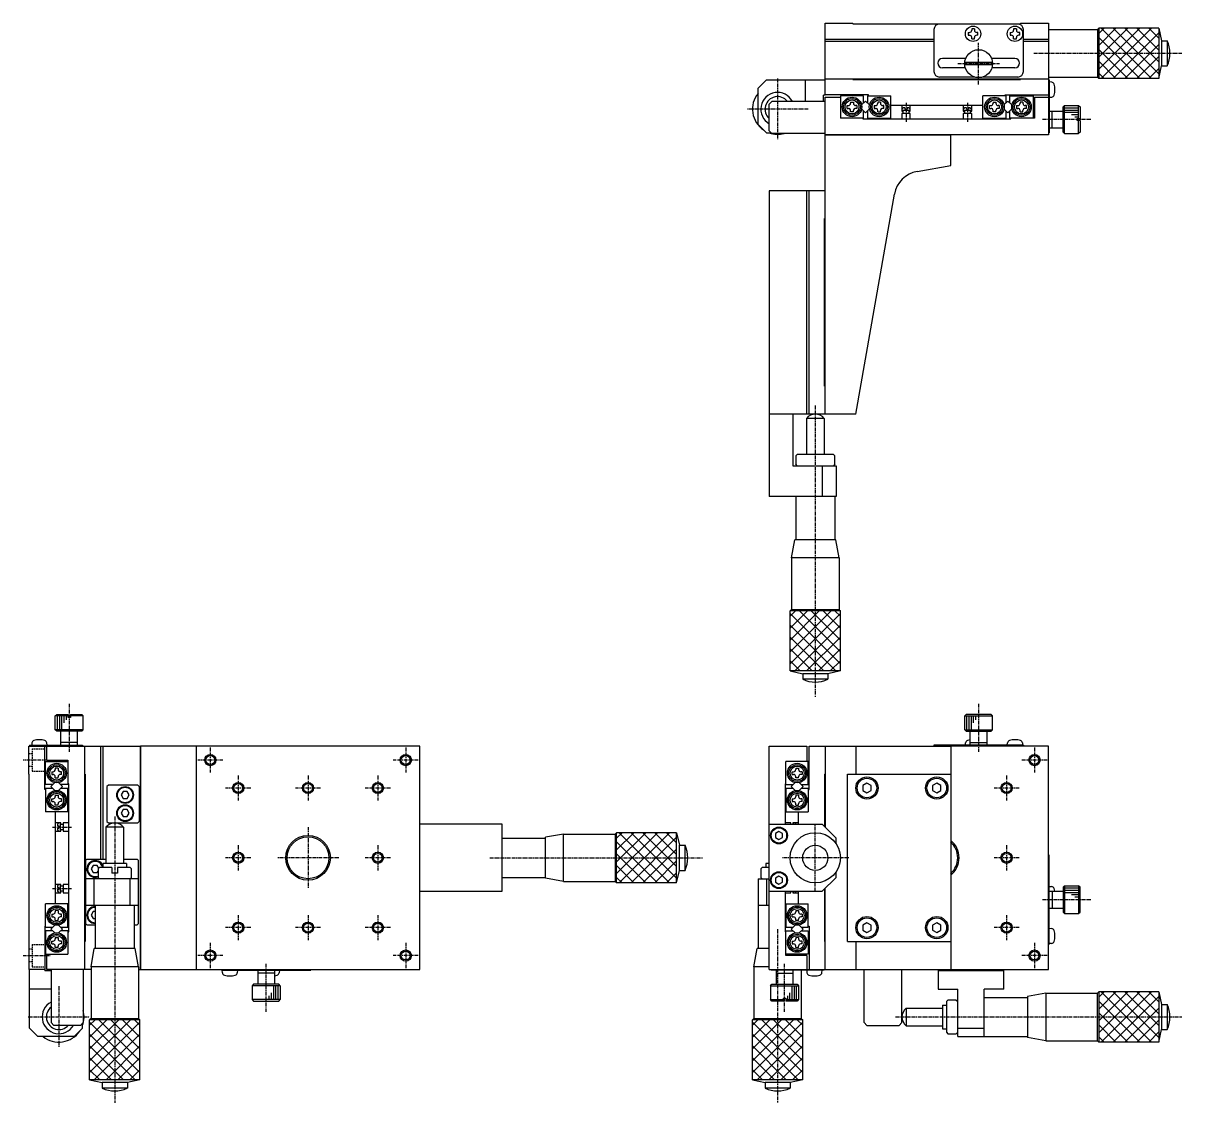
# Model space of a CAD drawing. Extents: x 12 to 693, y 7 to 641.
# Drawn here: x 12.3 to 427.2, y 254.5 to 641.2 of the extents above; entities that cross this region are included whole.
import ezdxf

# ---------------------------------------------------------------- set-up
doc = ezdxf.new("R2010")
doc.units = 0
doc.linetypes.add('CENTER', pattern=[2, 1.25, -0.25, 0.25, -0.25])
doc.linetypes.add('DASHED', pattern=[0.75, 0.5, -0.25])
doc.layers.get('0').update_dxf_attribs({"linetype": 'CONTINUOUS'})
doc.layers.add('CENTER', color=1, linetype='CENTER')

msp = doc.modelspace()

# ---------------------------------------------------------------- linework, layer by layer
at = {"color": 7, "linetype": 'CONTINUOUS'}
for p, q in [((299.43, 615.36), (299.43, 641.16)), ((299.43, 641.16), (309.43, 641.16)), ((309.43, 640.96), (309.43, 641.16)), ((309.43, 640.96), (369.43, 640.96)), ((368.43, 640.86), (340.43, 640.86)), ((352.93, 639.11), (351.93, 639.11)), ((351.93, 639.11), (351.93, 638.66)), ((352.93, 639.11), (352.93, 638.66)), ((367.93, 639.11), (366.93, 639.11)), ((366.93, 639.11), (366.93, 638.66)), ((367.93, 639.11), (367.93, 638.66)), ((369.43, 641.16), (379.43, 641.16)), ((369.43, 641.16), (369.43, 640.96)), ((379.43, 641.16), (379.43, 601.16)), ((396.93, 638.86), (397.43, 639.36)), ((397.43, 639.36), (397.43, 621.36)), ((418.93, 639.36), (397.43, 639.36)), ((418.93, 639.36), (418.93, 621.36)), ((418.93, 639.36), (419.93, 634.86)), ((299.43, 635.46), (338.43, 635.46)), ((338.43, 638.86), (338.43, 623.86)), ((350.68, 637.86), (350.68, 636.86)), ((350.68, 637.86), (351.13, 637.86)), ((350.68, 636.86), (351.13, 636.86)), ((351.93, 635.61), (351.93, 636.06)), ((351.93, 635.61), (352.93, 635.61)), ((352.93, 635.61), (352.93, 636.06)), ((354.18, 637.86), (353.73, 637.86)), ((354.18, 636.86), (353.73, 636.86)), ((354.18, 636.86), (354.18, 637.86)), ((365.68, 637.86), (365.68, 636.86)), ((365.68, 637.86), (366.13, 637.86)), ((365.68, 636.86), (366.13, 636.86)), ((366.93, 635.61), (366.93, 636.06)), ((366.93, 635.61), (367.93, 635.61)), ((367.93, 635.61), (367.93, 636.06)), ((369.18, 637.86), (368.73, 637.86)), ((369.18, 636.86), (368.73, 636.86)), ((369.18, 636.86), (369.18, 637.86)), ((370.43, 623.86), (370.43, 638.86)), ((370.43, 635.46), (379.43, 635.46)), ((379.43, 638.86), (396.93, 638.86)), ((396.93, 638.86), (396.93, 621.86)), ((419.93, 634.86), (419.93, 625.86)), ((419.93, 634.86), (421.93, 634.86)), ((421.93, 634.86), (421.93, 625.86)), ((299.43, 634.66), (338.43, 634.66)), ((370.43, 634.66), (379.43, 634.66)), ((349.78, 628.51), (341.43, 628.51)), ((359.41, 627.06), (349.44, 627.06)), ((367.43, 628.51), (359.07, 628.51)), ((349.64, 625.21), (341.43, 625.21)), ((359.41, 626.26), (349.44, 626.26)), ((367.43, 625.21), (359.21, 625.21)), ((418.93, 621.36), (419.93, 625.86)), ((419.93, 625.86), (421.93, 625.86)), ((275.43, 617.86), (278.43, 620.86)), ((278.43, 620.86), (299.43, 620.86)), ((292.43, 613.16), (292.43, 620.86)), ((379.43, 621.16), (299.43, 621.16)), ((309.43, 620.96), (309.43, 621.16)), ((309.43, 620.96), (369.43, 620.96)), ((353.03, 621.86), (340.43, 621.86)), ((368.43, 621.86), (355.83, 621.86)), ((369.43, 620.96), (369.43, 621.16)), ((379.43, 621.86), (396.93, 621.86)), ((379.73, 620.86), (379.43, 620.86)), ((379.73, 620.86), (379.73, 601.86)), ((380.57, 620.04), (379.73, 620.11)), ((396.93, 621.86), (397.43, 621.36)), ((418.93, 621.36), (397.43, 621.36)), ((275.43, 604.86), (275.43, 617.86)), ((298.93, 613.16), (298.93, 615.36)), ((299.43, 615.36), (298.93, 615.36)), ((314.93, 615.46), (299.43, 615.46)), ((299.43, 614.66), (304.93, 614.66)), ((299.43, 601.16), (299.43, 614.66)), ((313.23, 615.16), (304.93, 615.16)), ((304.93, 615.16), (304.93, 607.16)), ((313.23, 612.58), (313.23, 615.16)), ((314.63, 615.16), (314.63, 612.58)), ((314.63, 615.16), (322.93, 615.16)), ((314.93, 615.16), (314.93, 615.46)), ((322.93, 607.16), (322.93, 615.16)), ((364.23, 615.16), (355.93, 615.16)), ((355.93, 607.16), (355.93, 615.16)), ((363.93, 615.46), (379.43, 615.46)), ((363.93, 615.16), (363.93, 615.46)), ((364.23, 612.58), (364.23, 615.16)), ((365.63, 612.58), (365.63, 615.16)), ((365.63, 615.16), (373.93, 615.16)), ((373.93, 615.16), (373.93, 607.16)), ((374.43, 614.66), (374.43, 607.16)), ((374.43, 614.66), (379.43, 614.66)), ((379.73, 614.61), (380.57, 614.69)), ((279.43, 612.16), (280.43, 613.16)), ((279.43, 602.66), (279.43, 612.16)), ((299.43, 613.16), (280.43, 613.16)), ((307.33, 610.66), (307.33, 611.66)), ((307.33, 611.66), (307.78, 611.66)), ((307.33, 610.66), (307.78, 610.66)), ((308.58, 612.91), (309.58, 612.91)), ((308.58, 612.91), (308.58, 612.46)), ((309.58, 612.91), (309.58, 612.46)), ((310.83, 611.66), (310.38, 611.66)), ((310.83, 610.66), (310.38, 610.66)), ((310.83, 611.66), (310.83, 610.66)), ((313.93, 613.28), (312.5, 611.86)), ((312.5, 610.46), (313.93, 609.04)), ((315.35, 611.86), (313.93, 613.28)), ((313.93, 609.04), (315.35, 610.46)), ((317.03, 611.66), (317.03, 610.66)), ((317.03, 611.66), (317.48, 611.66)), ((317.03, 610.66), (317.48, 610.66)), ((319.28, 612.91), (318.28, 612.91)), ((318.28, 612.91), (318.28, 612.46)), ((319.28, 612.91), (319.28, 612.46)), ((320.53, 611.66), (320.08, 611.66)), ((320.53, 610.66), (320.08, 610.66)), ((320.53, 610.66), (320.53, 611.66)), ((355.93, 611.66), (322.93, 611.66)), ((326.93, 611.66), (326.93, 609.66)), ((327.43, 610.86), (326.93, 610.36)), ((328.03, 610.86), (327.43, 610.86)), ((328.03, 610.86), (328.03, 610.36)), ((328.83, 610.36), (328.03, 610.36)), ((329.43, 610.86), (328.83, 610.86)), ((328.83, 610.86), (328.83, 610.36)), ((329.43, 610.86), (329.93, 610.36)), ((329.93, 609.66), (329.93, 611.66)), ((348.93, 611.66), (348.93, 609.66)), ((349.43, 610.86), (348.93, 610.36)), ((350.03, 610.86), (349.43, 610.86)), ((350.03, 610.86), (350.03, 610.36)), ((350.83, 610.36), (350.03, 610.36)), ((351.43, 610.86), (350.83, 610.86)), ((350.83, 610.86), (350.83, 610.36)), ((351.43, 610.86), (351.93, 610.36)), ((351.93, 609.66), (351.93, 611.66)), ((358.33, 610.66), (358.33, 611.66)), ((358.33, 611.66), (358.78, 611.66)), ((358.33, 610.66), (358.78, 610.66)), ((359.58, 612.91), (360.58, 612.91)), ((359.58, 612.91), (359.58, 612.46)), ((360.58, 612.91), (360.58, 612.46)), ((361.83, 611.66), (361.38, 611.66)), ((361.83, 610.66), (361.38, 610.66)), ((361.83, 611.66), (361.83, 610.66)), ((363.5, 611.86), (364.93, 613.28)), ((364.93, 609.04), (363.5, 610.46)), ((364.93, 613.28), (366.35, 611.86)), ((366.35, 610.46), (364.93, 609.04)), ((368.03, 611.66), (368.03, 610.66)), ((368.03, 611.66), (368.48, 611.66)), ((368.03, 610.66), (368.48, 610.66)), ((370.28, 612.91), (369.28, 612.91)), ((369.28, 612.91), (369.28, 612.46)), ((370.28, 612.91), (370.28, 612.46)), ((371.53, 611.66), (371.08, 611.66)), ((371.53, 610.66), (371.08, 610.66)), ((371.53, 610.66), (371.53, 611.66)), ((384.73, 611.16), (385.23, 611.66)), ((384.73, 602.16), (384.73, 611.16)), ((385.23, 601.66), (385.23, 611.66)), ((385.23, 611.66), (390.23, 611.66)), ((390.23, 607.06), (390.23, 611.66)), ((390.23, 611.66), (390.73, 611.16)), ((390.73, 611.16), (390.73, 607.06)), ((313.23, 607.16), (304.93, 607.16)), ((308.58, 609.41), (308.58, 609.86)), ((309.58, 609.41), (308.58, 609.41)), ((309.58, 609.41), (309.58, 609.86)), ((312.93, 607.16), (312.93, 606.86)), ((312.93, 606.86), (365.93, 606.86)), ((313.23, 607.16), (313.23, 609.74)), ((314.63, 609.74), (314.63, 607.16)), ((314.63, 607.16), (322.93, 607.16)), ((318.28, 609.41), (318.28, 609.86)), ((318.28, 609.41), (319.28, 609.41)), ((319.28, 609.41), (319.28, 609.86)), ((329.93, 609.86), (326.93, 609.86)), ((326.93, 609.66), (327.43, 609.66)), ((326.93, 608.86), (326.93, 606.86)), ((329.93, 608.86), (326.93, 608.86)), ((327.43, 608.86), (327.43, 609.86)), ((329.43, 609.86), (329.43, 608.86)), ((329.43, 609.66), (329.93, 609.66)), ((329.93, 606.86), (329.93, 608.86)), ((351.93, 609.86), (348.93, 609.86)), ((348.93, 609.66), (349.43, 609.66)), ((348.93, 608.86), (348.93, 606.86)), ((351.93, 608.86), (348.93, 608.86)), ((349.43, 608.86), (349.43, 609.86)), ((351.43, 609.86), (351.43, 608.86)), ((351.43, 609.66), (351.93, 609.66)), ((351.93, 606.86), (351.93, 608.86)), ((355.93, 607.16), (364.23, 607.16)), ((359.58, 609.41), (359.58, 609.86)), ((360.58, 609.41), (359.58, 609.41)), ((360.58, 609.41), (360.58, 609.86)), ((364.23, 607.16), (364.23, 609.74)), ((365.63, 607.16), (365.63, 609.74)), ((374.43, 607.16), (365.63, 607.16)), ((365.93, 606.86), (365.93, 607.16)), ((369.28, 609.41), (369.28, 609.86)), ((369.28, 609.41), (370.28, 609.41)), ((370.28, 609.41), (370.28, 609.86)), ((379.73, 609.66), (384.73, 609.66)), ((380.73, 603.66), (380.73, 609.66)), ((389.73, 607.06), (390.73, 607.06)), ((389.73, 606.26), (389.73, 607.06)), ((390.73, 606.26), (389.73, 606.26)), ((390.23, 601.66), (390.23, 606.26)), ((390.73, 606.26), (390.73, 602.16)), ((278.43, 601.86), (275.43, 604.86)), ((278.43, 601.86), (280.23, 601.86)), ((280.43, 601.66), (279.43, 602.66)), ((299.43, 601.66), (280.43, 601.66)), ((379.73, 601.86), (379.43, 601.86)), ((379.73, 603.66), (384.73, 603.66)), ((385.23, 601.66), (384.73, 602.16)), ((385.23, 601.66), (390.23, 601.66)), ((390.73, 602.16), (390.23, 601.66)), ((299.43, 501.16), (299.43, 601.16)), ((299.43, 601.16), (344.43, 601.16)), ((379.43, 601.16), (299.43, 601.16)), ((344.43, 590.16), (344.43, 601.16)), ((332.43, 588.05), (344.43, 590.16)), ((279.43, 581.16), (279.43, 471.66)), ((299.43, 581.16), (279.43, 581.16)), ((292.93, 501.16), (292.93, 581.16)), ((293.73, 501.16), (293.73, 581.16)), ((310.43, 501.16), (324.31, 579.94)), ((299.43, 571.16), (299.23, 571.16)), ((299.23, 511.16), (299.23, 571.16)), ((299.23, 511.16), (299.43, 511.16)), ((310.43, 501.16), (279.43, 501.16)), ((287.93, 501.16), (287.93, 482.66)), ((299.1, 499.6), (292.75, 499.6)), ((292.75, 499.6), (292.75, 486.66)), ((299.1, 499.6), (299.1, 486.66)), ((289.43, 486.66), (288.93, 486.16)), ((288.93, 486.16), (288.93, 483.16)), ((302.43, 486.66), (289.43, 486.66)), ((302.93, 486.16), (302.43, 486.66)), ((302.93, 483.16), (302.93, 486.16)), ((287.93, 482.66), (303.43, 482.66)), ((289.43, 482.66), (288.93, 483.16)), ((298.43, 482.66), (298.43, 471.66)), ((302.93, 483.16), (302.43, 482.66)), ((303.43, 482.66), (303.43, 471.66)), ((303.43, 471.66), (279.43, 471.66)), ((288.93, 471.66), (288.93, 456.16)), ((302.93, 471.66), (302.93, 456.16)), ((287.43, 449.66), (288.57, 456.16)), ((303.28, 456.16), (288.57, 456.16)), ((304.43, 449.66), (303.28, 456.16)), ((287.43, 449.66), (287.43, 431.16)), ((304.43, 449.66), (287.43, 449.66)), ((304.43, 449.66), (304.43, 431.16)), ((287.42, 431.16), (286.92, 430.66)), ((304.92, 430.66), (286.92, 430.66)), ((286.92, 409.16), (286.92, 430.66)), ((287.43, 431.16), (304.43, 431.16)), ((304.42, 431.16), (304.92, 430.66)), ((304.92, 409.16), (304.92, 430.66)), ((304.92, 409.16), (286.92, 409.16)), ((286.92, 409.16), (291.42, 408.16)), ((300.42, 408.16), (291.42, 408.16)), ((291.42, 408.16), (291.42, 406.16)), ((304.92, 409.16), (300.42, 408.16)), ((300.42, 408.16), (300.42, 406.16)), ((300.42, 406.16), (291.42, 406.16)), ((23.79, 393.03), (24.29, 393.53)), ((28.39, 393.03), (23.79, 393.03)), ((23.79, 388.03), (23.79, 393.03)), ((24.29, 393.53), (28.39, 393.53)), ((28.39, 392.53), (28.39, 393.53)), ((29.19, 392.53), (28.39, 392.53)), ((29.19, 393.53), (29.19, 392.53)), ((29.19, 393.53), (33.29, 393.53)), ((33.79, 393.03), (29.19, 393.03)), ((33.29, 393.53), (33.79, 393.03)), ((33.79, 388.03), (33.79, 393.03)), ((349.93, 393.53), (349.43, 393.03)), ((349.43, 393.03), (359.43, 393.03)), ((349.43, 388.03), (349.43, 393.03)), ((358.93, 393.53), (349.93, 393.53)), ((359.43, 393.03), (358.93, 393.53)), ((359.43, 388.03), (359.43, 393.03)), ((33.79, 388.03), (23.79, 388.03)), ((24.29, 387.53), (23.79, 388.03)), ((33.29, 387.53), (24.29, 387.53)), ((25.79, 382.53), (25.79, 387.53)), ((31.79, 382.53), (31.79, 387.53)), ((33.79, 388.03), (33.29, 387.53)), ((349.43, 388.03), (359.43, 388.03)), ((349.43, 388.03), (349.93, 387.53)), ((349.93, 387.53), (358.93, 387.53)), ((351.43, 382.53), (351.43, 387.53)), ((357.43, 382.53), (357.43, 387.53)), ((358.93, 387.53), (359.43, 388.03)), ((14.29, 382.23), (54.29, 382.23)), ((14.29, 372.23), (14.29, 382.23)), ((14.59, 382.53), (14.59, 382.23)), ((14.59, 382.53), (33.59, 382.53)), ((15.42, 383.38), (15.34, 382.53)), ((19.99, 366.73), (19.99, 382.23)), ((20.84, 382.53), (20.77, 383.38)), ((20.79, 377.23), (20.79, 382.23)), ((31.79, 383.53), (25.79, 383.53)), ((33.59, 382.53), (33.59, 382.23)), ((34.29, 382.23), (34.29, 302.23)), ((39.99, 382.23), (39.99, 341.73)), ((40.79, 382.23), (40.79, 341.73)), ((154.29, 382.23), (54.29, 382.23)), ((54.29, 382.23), (54.29, 302.23)), ((54.29, 302.23), (54.29, 382.23)), ((74.29, 382.23), (74.29, 302.23)), ((154.29, 302.23), (154.29, 382.23)), ((279.43, 302.23), (279.43, 382.23)), ((279.43, 382.23), (292.93, 382.23)), ((292.93, 382.23), (292.93, 376.73)), ((293.73, 382.23), (344.43, 382.23)), ((293.73, 366.73), (293.73, 382.23)), ((299.43, 382.23), (299.43, 353.23)), ((310.43, 382.23), (310.43, 372.23)), ((370.43, 382.53), (338.43, 382.53)), ((338.43, 382.53), (338.43, 382.23)), ((344.43, 382.23), (344.43, 302.23)), ((379.43, 382.23), (344.43, 382.23)), ((349.68, 382.53), (349.75, 383.38)), ((351.43, 383.53), (357.43, 383.53)), ((364.68, 382.53), (364.75, 383.38)), ((370.1, 383.38), (370.18, 382.53)), ((370.43, 382.53), (370.43, 382.23)), ((379.43, 302.23), (379.43, 382.23)), ((20.29, 368.43), (20.29, 376.73)), ((20.29, 376.73), (28.29, 376.73)), ((20.79, 377.23), (28.29, 377.23)), ((24.79, 374.33), (23.79, 374.33)), ((23.79, 374.33), (23.79, 373.88)), ((24.79, 374.33), (24.79, 373.88)), ((28.29, 377.23), (28.29, 368.43)), ((293.43, 376.73), (285.43, 376.73)), ((285.43, 368.43), (285.43, 376.73)), ((288.93, 374.33), (289.93, 374.33)), ((288.93, 374.33), (288.93, 373.88)), ((289.93, 374.33), (289.93, 373.88)), ((293.43, 368.43), (293.43, 376.73)), ((14.49, 372.23), (14.29, 372.23)), ((14.49, 312.23), (14.49, 372.23)), ((22.54, 373.08), (22.54, 372.08)), ((22.54, 373.08), (22.99, 373.08)), ((22.54, 372.08), (22.99, 372.08)), ((23.79, 370.83), (23.79, 371.28)), ((23.79, 370.83), (24.79, 370.83)), ((24.79, 370.83), (24.79, 371.28)), ((26.04, 373.08), (25.59, 373.08)), ((26.04, 372.08), (25.59, 372.08)), ((26.04, 372.08), (26.04, 373.08)), ((34.49, 372.23), (34.29, 372.23)), ((34.49, 372.23), (34.49, 312.23)), ((287.68, 372.08), (287.68, 373.08)), ((287.68, 373.08), (288.13, 373.08)), ((287.68, 372.08), (288.13, 372.08)), ((288.93, 370.83), (288.93, 371.28)), ((289.93, 370.83), (288.93, 370.83)), ((289.93, 370.83), (289.93, 371.28)), ((291.18, 373.08), (290.73, 373.08)), ((291.18, 372.08), (290.73, 372.08)), ((291.18, 373.08), (291.18, 372.08)), ((299.23, 372.23), (299.23, 353.43)), ((299.23, 372.23), (299.43, 372.23)), ((307.43, 312.23), (307.43, 372.23)), ((307.43, 372.23), (344.43, 372.23)), ((20.29, 366.73), (19.99, 366.73)), ((22.87, 368.43), (20.29, 368.43)), ((22.87, 367.03), (20.29, 367.03)), ((20.29, 367.03), (20.29, 358.73)), ((22.17, 367.73), (23.59, 369.15)), ((23.59, 366.31), (22.17, 367.73)), ((24.99, 369.15), (26.41, 367.73)), ((26.41, 367.73), (24.99, 366.31)), ((28.29, 368.43), (25.71, 368.43)), ((28.29, 367.03), (25.71, 367.03)), ((28.59, 368.73), (28.29, 368.73)), ((28.29, 358.73), (28.29, 367.03)), ((28.59, 315.73), (28.59, 368.73)), ((42.79, 368.23), (42.29, 367.73)), ((42.29, 367.73), (42.29, 355.23)), ((53.29, 368.23), (42.79, 368.23)), ((48.07, 365.98), (47.35, 364.73)), ((49.51, 365.98), (48.07, 365.98)), ((50.24, 364.73), (49.51, 365.98)), ((53.79, 367.73), (53.29, 368.23)), ((53.79, 367.73), (53.79, 355.23)), ((285.13, 368.73), (285.13, 354.23)), ((285.43, 368.73), (285.13, 368.73)), ((285.43, 368.43), (288, 368.43)), ((288, 367.03), (285.43, 367.03)), ((285.43, 367.03), (285.43, 358.73)), ((288.72, 369.15), (287.3, 367.73)), ((287.3, 367.73), (288.72, 366.31)), ((291.55, 367.73), (290.13, 369.15)), ((290.13, 366.31), (291.55, 367.73)), ((290.85, 368.43), (293.43, 368.43)), ((293.43, 367.03), (290.85, 367.03)), ((293.43, 367.03), (293.43, 358.73)), ((293.43, 366.73), (293.73, 366.73)), ((314.43, 368.96), (312.93, 368.1)), ((312.93, 368.1), (312.93, 366.37)), ((312.93, 366.37), (314.43, 365.5)), ((315.93, 368.1), (314.43, 368.96)), ((314.43, 365.5), (315.93, 366.37)), ((315.93, 366.37), (315.93, 368.1)), ((339.43, 368.96), (337.93, 368.1)), ((337.93, 368.1), (337.93, 366.37)), ((337.93, 366.37), (339.43, 365.5)), ((340.93, 368.1), (339.43, 368.96)), ((339.43, 365.5), (340.93, 366.37)), ((340.93, 366.37), (340.93, 368.1)), ((22.54, 362.38), (22.54, 363.38)), ((22.54, 363.38), (22.99, 363.38)), ((22.54, 362.38), (22.99, 362.38)), ((23.79, 364.63), (24.79, 364.63)), ((23.79, 364.63), (23.79, 364.18)), ((23.79, 361.13), (23.79, 361.58)), ((24.79, 361.13), (23.79, 361.13)), ((24.79, 364.63), (24.79, 364.18)), ((24.79, 361.13), (24.79, 361.58)), ((26.04, 363.38), (25.59, 363.38)), ((26.04, 362.38), (25.59, 362.38)), ((26.04, 363.38), (26.04, 362.38)), ((47.35, 364.73), (48.07, 363.48)), ((48.07, 363.48), (49.51, 363.48)), ((49.51, 363.48), (50.24, 364.73)), ((287.68, 363.38), (287.68, 362.38)), ((287.68, 363.38), (288.13, 363.38)), ((287.68, 362.38), (288.13, 362.38)), ((289.93, 364.63), (288.93, 364.63)), ((288.93, 364.63), (288.93, 364.18)), ((288.93, 361.13), (288.93, 361.58)), ((288.93, 361.13), (289.93, 361.13)), ((289.93, 364.63), (289.93, 364.18)), ((289.93, 361.13), (289.93, 361.58)), ((291.18, 363.38), (290.73, 363.38)), ((291.18, 362.38), (290.73, 362.38)), ((291.18, 362.38), (291.18, 363.38)), ((28.29, 358.73), (20.29, 358.73)), ((23.79, 358.73), (23.79, 325.73)), ((48.07, 359.48), (47.35, 358.23)), ((47.35, 358.23), (48.07, 356.98)), ((49.51, 359.48), (48.07, 359.48)), ((48.07, 356.98), (49.51, 356.98)), ((50.24, 358.23), (49.51, 359.48)), ((49.51, 356.98), (50.24, 358.23)), ((285.43, 358.73), (293.43, 358.73)), ((289.93, 354.23), (289.93, 358.73)), ((25.79, 354.73), (23.79, 354.73)), ((24.59, 354.23), (25.09, 354.73)), ((24.59, 354.23), (24.59, 353.63)), ((24.59, 353.63), (25.09, 353.63)), ((24.59, 352.83), (24.59, 352.23)), ((24.59, 352.83), (25.09, 352.83)), ((25.09, 353.63), (25.09, 352.83)), ((25.59, 354.73), (25.59, 351.73)), ((25.59, 354.23), (26.59, 354.23)), ((25.79, 354.23), (25.79, 354.73)), ((28.59, 354.73), (26.59, 354.73)), ((26.59, 354.73), (26.59, 351.73)), ((48.27, 353.16), (41.92, 353.16)), ((41.92, 353.16), (41.92, 340.23)), ((42.29, 355.23), (42.79, 354.73)), ((42.79, 354.73), (53.29, 354.73)), ((48.27, 353.16), (48.27, 340.23)), ((53.29, 354.73), (53.79, 355.23)), ((183.79, 354.23), (154.29, 354.23)), ((183.79, 330.23), (183.79, 354.23)), ((279.43, 353.16), (279.25, 353.16)), ((279.25, 353.16), (279.25, 340.23)), ((279.43, 354.23), (298.43, 354.23)), ((287.13, 354.73), (285.13, 354.73)), ((287.13, 354.23), (287.13, 354.73)), ((287.93, 354.73), (287.93, 354.23)), ((289.93, 354.73), (287.93, 354.73)), ((288.13, 354.23), (288.13, 354.73)), ((289.13, 354.23), (288.63, 354.73)), ((303.43, 349.23), (298.43, 354.23)), ((23.79, 351.73), (25.79, 351.73)), ((24.59, 352.23), (25.09, 351.73)), ((26.59, 352.23), (25.59, 352.23)), ((25.79, 351.73), (25.79, 352.23)), ((26.59, 351.73), (28.59, 351.73)), ((183.79, 349.23), (199.29, 349.23)), ((205.79, 350.73), (199.29, 349.59)), ((199.29, 334.88), (199.29, 349.59)), ((205.79, 350.73), (224.29, 350.73)), ((205.79, 333.73), (205.79, 350.73)), ((224.29, 350.73), (224.79, 351.23)), ((224.29, 350.73), (224.29, 333.73)), ((224.79, 333.23), (224.79, 351.23)), ((246.29, 351.23), (224.79, 351.23)), ((246.29, 333.23), (246.29, 351.23)), ((246.29, 351.23), (247.29, 346.73)), ((282.93, 351.68), (281.68, 350.95)), ((281.68, 350.95), (281.68, 349.51)), ((281.68, 349.51), (282.93, 348.79)), ((284.18, 350.95), (282.93, 351.68)), ((282.93, 348.79), (284.18, 349.51)), ((284.18, 349.51), (284.18, 350.95)), ((303.43, 347.21), (303.43, 349.23)), ((247.29, 337.73), (247.29, 346.73)), ((247.29, 346.73), (249.29, 346.73)), ((249.29, 337.73), (249.29, 346.73)), ((35.09, 341.73), (34.59, 341.23)), ((34.59, 341.23), (34.59, 318.73)), ((35.09, 341.73), (41.92, 341.73)), ((40.84, 340.23), (40.84, 338.73)), ((49.34, 340.23), (40.84, 340.23)), ((48.27, 341.73), (53.09, 341.73)), ((49.34, 340.23), (49.34, 338.73)), ((53.59, 341.23), (53.09, 341.73)), ((53.59, 318.73), (53.59, 341.23)), ((279.43, 340.23), (278.18, 340.23)), ((278.18, 340.23), (278.18, 338.73)), ((379.73, 343.23), (379.43, 343.23)), ((379.73, 311.23), (379.73, 343.23)), ((37.37, 339.48), (36.65, 338.23)), ((36.65, 338.23), (37.37, 336.98)), ((38.81, 339.48), (37.37, 339.48)), ((37.37, 336.98), (38.81, 336.98)), ((39.37, 338.51), (38.81, 339.48)), ((38.81, 336.98), (39.09, 337.46)), ((39.59, 338.73), (39.09, 338.23)), ((39.09, 338.23), (39.09, 335.23)), ((44.09, 338.73), (39.59, 338.73)), ((44.09, 338.73), (44.09, 336.73)), ((46.09, 336.73), (44.09, 336.73)), ((46.09, 338.73), (46.09, 336.73)), ((50.59, 338.73), (46.09, 338.73)), ((50.59, 338.73), (51.09, 338.23)), ((51.09, 335.23), (51.09, 338.23)), ((246.29, 333.23), (247.29, 337.73)), ((247.29, 337.73), (249.29, 337.73)), ((276.93, 338.73), (276.43, 338.23)), ((276.43, 338.23), (276.43, 335.23)), ((279.43, 338.73), (276.93, 338.73)), ((303.43, 335.23), (303.43, 337.26)), ((25.79, 332.73), (23.79, 332.73)), ((24.59, 332.23), (25.09, 332.73)), ((24.59, 332.23), (24.59, 331.63)), ((25.59, 332.73), (25.59, 329.73)), ((25.59, 332.23), (26.59, 332.23)), ((25.79, 332.23), (25.79, 332.73)), ((28.59, 332.73), (26.59, 332.73)), ((26.59, 332.73), (26.59, 329.73)), ((53.59, 334.73), (34.59, 334.73)), ((37.59, 334.73), (37.59, 325.23)), ((39.59, 334.73), (39.09, 335.23)), ((51.09, 335.23), (50.59, 334.73)), ((50.59, 325.23), (50.59, 334.73)), ((183.79, 335.23), (199.29, 335.23)), ((205.79, 333.73), (199.29, 334.88)), ((205.79, 333.73), (224.29, 333.73)), ((224.29, 333.73), (224.79, 333.23)), ((246.29, 333.23), (224.79, 333.23)), ((275.43, 334.73), (279.43, 334.73)), ((275.43, 334.73), (275.43, 325.23)), ((276.93, 334.73), (276.43, 335.23)), ((278.43, 334.73), (278.43, 325.23)), ((282.93, 335.68), (281.68, 334.95)), ((281.68, 334.95), (281.68, 333.51)), ((281.68, 333.51), (282.93, 332.79)), ((284.18, 334.95), (282.93, 335.68)), ((282.93, 332.79), (284.18, 333.51)), ((284.18, 333.51), (284.18, 334.95)), ((298.43, 330.23), (303.43, 335.23)), ((379.73, 331.98), (380.57, 331.91)), ((385.23, 332.23), (384.73, 331.73)), ((385.23, 332.23), (385.23, 322.23)), ((385.23, 332.23), (390.23, 332.23)), ((390.23, 332.23), (390.23, 322.23)), ((390.73, 331.73), (390.23, 332.23)), ((23.79, 329.73), (25.79, 329.73)), ((24.59, 331.63), (25.09, 331.63)), ((24.59, 330.83), (24.59, 330.23)), ((24.59, 330.83), (25.09, 330.83)), ((24.59, 330.23), (25.09, 329.73)), ((25.09, 331.63), (25.09, 330.83)), ((26.59, 330.23), (25.59, 330.23)), ((25.79, 329.73), (25.79, 330.23)), ((26.59, 329.73), (28.59, 329.73)), ((154.29, 330.23), (183.79, 330.23)), ((279.43, 330.23), (298.43, 330.23)), ((285.13, 330.23), (285.13, 315.73)), ((285.13, 329.73), (287.13, 329.73)), ((287.13, 329.73), (287.13, 330.23)), ((287.93, 330.23), (287.93, 329.73)), ((287.93, 329.73), (289.93, 329.73)), ((288.13, 329.73), (288.13, 330.23)), ((289.13, 330.23), (288.63, 329.73)), ((289.93, 325.73), (289.93, 330.23)), ((299.23, 331.03), (299.23, 312.23)), ((299.43, 302.23), (299.43, 331.23)), ((379.73, 330.23), (384.73, 330.23)), ((380.73, 330.23), (380.73, 324.23)), ((384.73, 331.73), (384.73, 322.73)), ((390.73, 322.73), (390.73, 331.73)), ((20.29, 317.43), (20.29, 325.73)), ((28.29, 325.73), (20.29, 325.73)), ((28.29, 317.43), (28.29, 325.73)), ((34.59, 325.23), (53.59, 325.23)), ((38.09, 325.23), (38.09, 309.73)), ((52.09, 325.23), (52.09, 309.73)), ((275.43, 325.23), (279.43, 325.23)), ((275.43, 325.23), (275.43, 309.73)), ((285.43, 325.73), (285.43, 317.43)), ((285.43, 325.73), (293.43, 325.73)), ((293.43, 317.43), (293.43, 325.73)), ((379.73, 324.23), (384.73, 324.23)), ((22.54, 322.08), (22.54, 321.08)), ((22.54, 322.08), (22.99, 322.08)), ((22.54, 321.08), (22.99, 321.08)), ((24.79, 323.33), (23.79, 323.33)), ((23.79, 323.33), (23.79, 322.88)), ((23.79, 319.83), (23.79, 320.28)), ((23.79, 319.83), (24.79, 319.83)), ((24.79, 323.33), (24.79, 322.88)), ((24.79, 319.83), (24.79, 320.28)), ((26.04, 322.08), (25.59, 322.08)), ((26.04, 321.08), (25.59, 321.08)), ((26.04, 321.08), (26.04, 322.08)), ((37.37, 322.98), (36.65, 321.73)), ((36.65, 321.73), (37.37, 320.48)), ((38.09, 322.98), (37.37, 322.98)), ((37.37, 320.48), (38.09, 320.48)), ((287.68, 321.08), (287.68, 322.08)), ((287.68, 322.08), (288.13, 322.08)), ((287.68, 321.08), (288.13, 321.08)), ((288.93, 323.33), (289.93, 323.33)), ((288.93, 323.33), (288.93, 322.88)), ((288.93, 319.83), (288.93, 320.28)), ((289.93, 319.83), (288.93, 319.83)), ((289.93, 323.33), (289.93, 322.88)), ((289.93, 319.83), (289.93, 320.28)), ((291.18, 322.08), (290.73, 322.08)), ((291.18, 321.08), (290.73, 321.08)), ((291.18, 322.08), (291.18, 321.08)), ((384.73, 322.73), (385.23, 322.23)), ((385.23, 322.23), (390.23, 322.23)), ((390.23, 322.23), (390.73, 322.73)), ((20.29, 317.73), (19.99, 317.73)), ((19.99, 317.73), (19.99, 302.23)), ((20.29, 317.43), (22.87, 317.43)), ((22.87, 316.03), (20.29, 316.03)), ((20.29, 316.03), (20.29, 307.73)), ((23.59, 318.15), (22.17, 316.73)), ((22.17, 316.73), (23.59, 315.31)), ((26.41, 316.73), (24.99, 318.15)), ((24.99, 315.31), (26.41, 316.73)), ((25.71, 317.43), (28.29, 317.43)), ((28.29, 316.03), (25.71, 316.03)), ((28.29, 316.03), (28.29, 307.73)), ((28.29, 315.73), (28.59, 315.73)), ((34.59, 318.73), (35.09, 318.23)), ((35.09, 318.23), (38.09, 318.23)), ((52.09, 318.23), (53.09, 318.23)), ((53.09, 318.23), (53.59, 318.73)), ((285.43, 315.73), (285.13, 315.73)), ((285.43, 317.43), (288, 317.43)), ((285.43, 316.03), (288, 316.03)), ((285.43, 307.23), (285.43, 316.03)), ((287.3, 316.73), (288.72, 318.15)), ((288.72, 315.31), (287.3, 316.73)), ((290.13, 318.15), (291.55, 316.73)), ((291.55, 316.73), (290.13, 315.31)), ((290.85, 317.43), (293.43, 317.43)), ((290.85, 316.03), (293.43, 316.03)), ((293.43, 317.73), (293.73, 317.73)), ((293.43, 316.03), (293.43, 307.73)), ((293.73, 317.73), (293.73, 302.23)), ((314.43, 318.96), (312.93, 318.1)), ((312.93, 318.1), (312.93, 316.37)), ((312.93, 316.37), (314.43, 315.5)), ((315.93, 318.1), (314.43, 318.96)), ((314.43, 315.5), (315.93, 316.37)), ((315.93, 316.37), (315.93, 318.1)), ((339.43, 318.96), (337.93, 318.1)), ((337.93, 318.1), (337.93, 316.37)), ((337.93, 316.37), (339.43, 315.5)), ((340.93, 318.1), (339.43, 318.96)), ((339.43, 315.5), (340.93, 316.37)), ((340.93, 316.37), (340.93, 318.1)), ((379.73, 316.98), (380.57, 316.91)), ((14.29, 312.23), (14.29, 302.23)), ((14.49, 312.23), (14.29, 312.23)), ((22.54, 311.38), (22.54, 312.38)), ((22.54, 312.38), (22.99, 312.38)), ((22.54, 311.38), (22.99, 311.38)), ((23.79, 313.63), (24.79, 313.63)), ((23.79, 313.63), (23.79, 313.18)), ((24.79, 313.63), (24.79, 313.18)), ((26.04, 312.38), (25.59, 312.38)), ((26.04, 311.38), (25.59, 311.38)), ((26.04, 312.38), (26.04, 311.38)), ((34.29, 312.23), (34.49, 312.23)), ((287.68, 312.38), (287.68, 311.38)), ((287.68, 312.38), (288.13, 312.38)), ((287.68, 311.38), (288.13, 311.38)), ((289.93, 313.63), (288.93, 313.63)), ((288.93, 313.63), (288.93, 313.18)), ((289.93, 313.63), (289.93, 313.18)), ((291.18, 312.38), (290.73, 312.38)), ((291.18, 311.38), (290.73, 311.38)), ((291.18, 311.38), (291.18, 312.38)), ((299.43, 312.23), (299.23, 312.23)), ((307.43, 312.23), (344.43, 312.23)), ((310.43, 312.23), (310.43, 302.23)), ((379.73, 311.23), (379.43, 311.23)), ((380.57, 311.56), (379.73, 311.48)), ((20.29, 307.73), (28.29, 307.73)), ((20.79, 302.23), (20.79, 307.73)), ((23.79, 310.13), (23.79, 310.58)), ((24.79, 310.13), (23.79, 310.13)), ((24.79, 310.13), (24.79, 310.58)), ((36.59, 303.23), (37.74, 309.73)), ((52.45, 309.73), (37.74, 309.73)), ((53.59, 303.23), (52.45, 309.73)), ((273.93, 303.23), (275.07, 309.73)), ((279.43, 309.73), (275.07, 309.73)), ((293.43, 307.73), (285.43, 307.73)), ((292.93, 307.23), (285.43, 307.23)), ((288.93, 310.13), (288.93, 310.58)), ((288.93, 310.13), (289.93, 310.13)), ((289.93, 310.13), (289.93, 310.58)), ((292.93, 307.23), (292.93, 302.23)), ((36.59, 303.23), (36.59, 284.73)), ((53.59, 303.23), (36.59, 303.23)), ((53.59, 303.23), (53.59, 284.73)), ((279.43, 303.23), (273.93, 303.23)), ((273.93, 303.23), (273.93, 284.73)), ((20.09, 302.23), (14.29, 302.23)), ((14.59, 281.23), (14.59, 302.23)), ((20.09, 302.23), (20.09, 301.73)), ((22.29, 301.73), (20.09, 301.73)), ((36.59, 302.23), (20.79, 302.23)), ((22.29, 302.23), (22.29, 283.23)), ((33.79, 302.23), (33.79, 283.23)), ((53.59, 302.23), (54.29, 302.23)), ((54.29, 302.23), (154.29, 302.23)), ((83.29, 301.93), (83.29, 302.23)), ((83.29, 301.93), (115.29, 301.93)), ((83.62, 301.08), (83.54, 301.93)), ((89.04, 301.93), (88.97, 301.08)), ((96.29, 301.93), (96.29, 296.93)), ((102.29, 300.93), (96.29, 300.93)), ((102.29, 301.93), (102.29, 296.93)), ((104.04, 301.93), (103.97, 301.08)), ((115.29, 301.93), (115.29, 302.23)), ((279.43, 302.23), (344.43, 302.23)), ((280.13, 301.93), (280.13, 302.23)), ((299.13, 301.93), (280.13, 301.93)), ((281.93, 301.93), (281.93, 296.93)), ((281.93, 300.93), (287.93, 300.93)), ((287.93, 301.93), (287.93, 296.93)), ((290.93, 301.93), (290.93, 284.73)), ((292.88, 301.93), (292.95, 301.08)), ((298.3, 301.08), (298.38, 301.93)), ((299.13, 301.93), (299.13, 302.23)), ((313.43, 283.23), (313.43, 302.23)), ((326.93, 283.23), (326.93, 302.23)), ((339.93, 302.23), (339.93, 295.23)), ((363.43, 301.73), (339.93, 301.73)), ((344.43, 302.23), (379.43, 302.23)), ((363.43, 295.23), (363.43, 302.23)), ((22.29, 295.23), (14.59, 295.23)), ((94.79, 296.93), (94.29, 296.43)), ((104.29, 296.43), (94.29, 296.43)), ((94.29, 296.43), (94.29, 291.43)), ((103.79, 296.93), (94.79, 296.93)), ((101.89, 296.43), (101.89, 291.43)), ((102.69, 296.43), (102.69, 291.43)), ((103.49, 296.43), (103.49, 291.43)), ((104.29, 296.43), (103.79, 296.93)), ((104.29, 296.43), (104.29, 291.43)), ((279.93, 296.43), (280.43, 296.93)), ((279.93, 296.43), (289.93, 296.43)), ((279.93, 296.43), (279.93, 291.43)), ((280.43, 296.93), (289.43, 296.93)), ((289.43, 296.93), (289.93, 296.43)), ((289.93, 296.43), (289.93, 291.43)), ((339.93, 295.23), (346.93, 295.23)), ((346.93, 278.23), (346.93, 295.23)), ((363.43, 295.23), (356.43, 295.23)), ((356.43, 278.23), (356.43, 295.23)), ((104.29, 291.43), (94.29, 291.43)), ((94.29, 291.43), (94.79, 290.93)), ((94.79, 290.93), (103.79, 290.93)), ((100.29, 292.81), (100.29, 291.43)), ((101.09, 293.93), (101.09, 291.43)), ((103.79, 290.93), (104.29, 291.43)), ((279.93, 291.43), (284.53, 291.43)), ((280.43, 290.93), (279.93, 291.43)), ((284.53, 290.93), (280.43, 290.93)), ((284.53, 290.93), (284.53, 291.93)), ((284.53, 291.93), (285.33, 291.93)), ((285.33, 291.93), (285.33, 290.93)), ((285.33, 291.43), (289.93, 291.43)), ((289.43, 290.93), (285.33, 290.93)), ((289.93, 291.43), (289.43, 290.93)), ((342.93, 290.73), (343.43, 291.23)), ((342.93, 290.73), (342.93, 279.73)), ((346.43, 291.23), (343.43, 291.23)), ((346.43, 291.23), (346.93, 290.73)), ((356.43, 292.23), (371.93, 292.23)), ((378.43, 293.73), (371.93, 292.59)), ((371.93, 292.59), (371.93, 277.88)), ((378.43, 293.73), (378.43, 276.73)), ((378.43, 293.73), (396.93, 293.73)), ((396.93, 293.73), (397.43, 294.23)), ((396.93, 276.73), (396.93, 293.73)), ((397.43, 294.23), (397.43, 276.23)), ((418.93, 294.23), (397.43, 294.23)), ((418.93, 294.23), (418.93, 276.23)), ((418.93, 294.23), (419.93, 289.73)), ((328.49, 288.41), (328.49, 282.06)), ((328.49, 288.41), (341.43, 288.41)), ((341.43, 289.48), (342.93, 289.48)), ((341.43, 289.48), (341.43, 280.98)), ((419.93, 289.73), (419.93, 280.73)), ((419.93, 289.73), (421.93, 289.73)), ((421.93, 289.73), (421.93, 280.73)), ((23.29, 282.23), (22.29, 283.23)), ((32.79, 282.23), (23.29, 282.23)), ((33.79, 283.23), (32.79, 282.23)), ((33.59, 281.23), (33.59, 283.03)), ((36.59, 284.73), (36.09, 284.23)), ((36.09, 262.73), (36.09, 284.23)), ((54.09, 284.23), (36.09, 284.23)), ((36.59, 284.73), (53.59, 284.73)), ((53.59, 284.73), (54.09, 284.23)), ((54.09, 262.73), (54.09, 284.23)), ((273.93, 284.73), (273.43, 284.23)), ((273.43, 262.73), (273.43, 284.23)), ((291.43, 284.23), (273.43, 284.23)), ((273.93, 284.73), (290.93, 284.73)), ((290.93, 284.73), (291.43, 284.23)), ((291.43, 262.73), (291.43, 284.23)), ((314.43, 282.23), (313.43, 283.23)), ((314.43, 282.23), (325.93, 282.23)), ((326.93, 283.23), (325.93, 282.23)), ((17.59, 278.23), (14.59, 281.23)), ((30.59, 278.23), (17.59, 278.23)), ((33.59, 281.23), (30.59, 278.23)), ((328.49, 282.06), (341.43, 282.06)), ((341.43, 280.98), (342.93, 280.98)), ((342.93, 279.73), (343.43, 279.23)), ((343.43, 279.23), (346.43, 279.23)), ((346.93, 279.73), (346.43, 279.23)), ((346.93, 281.23), (356.43, 281.23)), ((346.93, 278.23), (356.43, 278.23)), ((356.43, 278.23), (371.93, 278.23)), ((418.93, 276.23), (419.93, 280.73)), ((419.93, 280.73), (421.93, 280.73)), ((378.43, 276.73), (371.93, 277.88)), ((378.43, 276.73), (396.93, 276.73)), ((396.93, 276.73), (397.43, 276.23)), ((418.93, 276.23), (397.43, 276.23)), ((36.09, 262.73), (40.59, 261.73)), ((54.09, 262.73), (36.09, 262.73)), ((49.59, 261.73), (40.59, 261.73)), ((40.59, 261.73), (40.59, 259.73)), ((54.09, 262.73), (49.59, 261.73)), ((49.59, 261.73), (49.59, 259.73)), ((273.43, 262.73), (277.93, 261.73)), ((291.43, 262.73), (273.43, 262.73)), ((286.93, 261.73), (277.93, 261.73)), ((277.93, 261.73), (277.93, 259.73)), ((291.43, 262.73), (286.93, 261.73)), ((286.93, 261.73), (286.93, 259.73)), ((49.59, 259.73), (40.59, 259.73)), ((286.93, 259.73), (277.93, 259.73))]:
    msp.add_line(p, q, dxfattribs=at)
at = {"color": 3, "linetype": 'CONTINUOUS'}
for p, q in [((397.43, 637.42), (399.37, 639.36)), ((397.43, 633.18), (403.61, 639.36)), ((397.43, 628.94), (407.85, 639.36)), ((397.43, 624.69), (412.09, 639.36)), ((416.34, 621.36), (398.34, 639.36)), ((398.34, 621.36), (416.34, 639.36)), ((418.93, 623.02), (402.58, 639.36)), ((418.93, 627.26), (406.82, 639.36)), ((418.93, 631.5), (411.06, 639.36)), ((418.93, 635.75), (415.31, 639.36)), ((412.09, 621.36), (397.43, 636.03)), ((402.58, 621.36), (418.93, 637.71)), ((407.85, 621.36), (397.43, 631.79)), ((406.82, 621.36), (418.93, 633.47)), ((403.61, 621.36), (397.43, 627.55)), ((411.06, 621.36), (418.93, 629.22)), ((399.37, 621.36), (397.43, 623.3)), ((415.31, 621.36), (418.93, 624.98)), ((385.23, 610.86), (390.23, 610.86)), ((385.23, 610.06), (390.23, 610.06)), ((385.23, 609.26), (390.23, 609.26)), ((387.73, 608.46), (390.23, 608.46)), ((388.85, 607.66), (390.23, 607.66)), ((286.92, 415.99), (301.59, 430.66)), ((286.92, 420.24), (297.35, 430.66)), ((286.92, 424.48), (293.11, 430.66)), ((286.92, 428.72), (288.86, 430.66)), ((286.92, 411.75), (304.92, 429.75)), ((286.92, 429.75), (304.92, 411.75)), ((290.25, 430.66), (304.92, 415.99)), ((294.5, 430.66), (304.92, 420.24)), ((298.74, 430.66), (304.92, 424.48)), ((302.98, 430.66), (304.92, 428.72)), ((286.92, 425.51), (303.27, 409.16)), ((288.58, 409.16), (304.92, 425.51)), ((286.92, 421.27), (299.03, 409.16)), ((292.82, 409.16), (304.92, 421.27)), ((286.92, 417.02), (294.78, 409.16)), ((297.06, 409.16), (304.92, 417.02)), ((286.92, 412.78), (290.54, 409.16)), ((301.3, 409.16), (304.92, 412.78)), ((24.59, 388.03), (24.59, 393.03)), ((25.39, 388.03), (25.39, 393.03)), ((26.19, 388.03), (26.19, 393.03)), ((26.99, 390.53), (26.99, 393.03)), ((27.79, 391.66), (27.79, 393.03)), ((350.23, 388.03), (350.23, 393.03)), ((351.03, 388.03), (351.03, 393.03)), ((351.83, 388.03), (351.83, 393.03)), ((352.63, 390.53), (352.63, 393.03)), ((353.43, 391.66), (353.43, 393.03)), ((239.46, 351.23), (224.79, 336.56)), ((235.22, 351.23), (224.79, 340.81)), ((230.98, 351.23), (224.79, 345.05)), ((226.73, 351.23), (224.79, 349.29)), ((243.7, 351.23), (225.7, 333.23)), ((225.7, 351.23), (243.7, 333.23)), ((229.95, 351.23), (246.29, 334.89)), ((246.29, 349.58), (229.95, 333.23)), ((234.19, 351.23), (246.29, 339.13)), ((238.43, 351.23), (246.29, 343.37)), ((242.67, 351.23), (246.29, 347.61)), ((224.79, 347.9), (239.46, 333.23)), ((246.29, 345.33), (234.19, 333.23)), ((224.79, 343.66), (235.22, 333.23)), ((246.29, 341.09), (238.43, 333.23)), ((224.79, 339.42), (230.98, 333.23)), ((246.29, 336.85), (242.67, 333.23)), ((224.79, 335.17), (226.73, 333.23)), ((385.23, 331.43), (390.23, 331.43)), ((385.23, 330.63), (390.23, 330.63)), ((385.23, 329.83), (390.23, 329.83)), ((387.73, 329.03), (390.23, 329.03)), ((388.85, 328.23), (390.23, 328.23)), ((287.53, 296.43), (287.53, 291.43)), ((288.33, 296.43), (288.33, 291.43)), ((289.13, 296.43), (289.13, 291.43)), ((285.93, 292.81), (285.93, 291.43)), ((286.73, 293.93), (286.73, 291.43)), ((397.43, 292.29), (399.37, 294.23)), ((397.43, 288.05), (403.61, 294.23)), ((397.43, 283.81), (407.85, 294.23)), ((397.43, 279.56), (412.09, 294.23)), ((412.09, 276.23), (397.43, 290.9)), ((416.34, 276.23), (398.34, 294.23)), ((398.34, 276.23), (416.34, 294.23)), ((418.93, 277.89), (402.58, 294.23)), ((402.58, 276.23), (418.93, 292.58)), ((418.93, 282.13), (406.82, 294.23)), ((418.93, 286.37), (411.06, 294.23)), ((418.93, 290.61), (415.31, 294.23)), ((407.85, 276.23), (397.43, 286.66)), ((406.82, 276.23), (418.93, 288.33)), ((36.09, 269.56), (50.76, 284.23)), ((36.09, 273.81), (46.52, 284.23)), ((36.09, 278.05), (42.28, 284.23)), ((36.09, 282.29), (38.03, 284.23)), ((36.09, 265.32), (54.09, 283.32)), ((36.09, 283.32), (54.09, 265.32)), ((39.42, 284.23), (54.09, 269.56)), ((43.67, 284.23), (54.09, 273.81)), ((47.91, 284.23), (54.09, 278.05)), ((52.15, 284.23), (54.09, 282.29)), ((273.43, 269.56), (288.09, 284.23)), ((273.43, 273.81), (283.85, 284.23)), ((273.43, 278.05), (279.61, 284.23)), ((273.43, 282.29), (275.37, 284.23)), ((273.43, 265.32), (291.43, 283.32)), ((273.43, 283.32), (291.43, 265.32)), ((276.76, 284.23), (291.43, 269.56)), ((281, 284.23), (291.43, 273.81)), ((285.24, 284.23), (291.43, 278.05)), ((289.48, 284.23), (291.43, 282.29)), ((403.61, 276.23), (397.43, 282.42)), ((411.06, 276.23), (418.93, 284.09)), ((36.09, 279.08), (52.44, 262.73)), ((37.75, 262.73), (54.09, 279.08)), ((273.43, 279.08), (289.77, 262.73)), ((275.08, 262.73), (291.43, 279.08)), ((399.37, 276.23), (397.43, 278.17)), ((415.31, 276.23), (418.93, 279.85)), ((36.09, 274.83), (48.19, 262.73)), ((41.99, 262.73), (54.09, 274.83)), ((273.43, 274.83), (285.53, 262.73)), ((279.32, 262.73), (291.43, 274.83)), ((36.09, 270.59), (43.95, 262.73)), ((46.23, 262.73), (54.09, 270.59)), ((273.43, 270.59), (281.29, 262.73)), ((283.56, 262.73), (291.43, 270.59)), ((36.09, 266.35), (39.71, 262.73)), ((50.47, 262.73), (54.09, 266.35)), ((273.43, 266.35), (277.04, 262.73)), ((287.81, 262.73), (291.43, 266.35))]:
    msp.add_line(p, q, dxfattribs=at)
at = {"color": 3, "linetype": 'DASHED'}
for p, q in [((15.49, 379.48), (14.29, 379.48)), ((15.49, 381.23), (19.99, 381.23)), ((15.49, 381.23), (15.49, 373.23)), ((15.49, 374.98), (14.29, 374.98)), ((15.49, 373.23), (19.99, 373.23)), ((15.49, 311.23), (19.99, 311.23)), ((15.49, 311.23), (15.49, 303.23)), ((15.49, 309.48), (14.29, 309.48)), ((15.49, 304.98), (14.29, 304.98)), ((15.49, 303.23), (19.99, 303.23))]:
    msp.add_line(p, q, dxfattribs=at)
at = {"color": 7, "linetype": 'CONTINUOUS'}
for centre, radius in [((352.43, 637.36), 2.75), ((367.43, 637.36), 2.75), ((354.43, 626.66), 5), ((309.08, 611.16), 3.5), ((309.08, 611.16), 3), ((318.78, 611.16), 3.5), ((318.78, 611.16), 3), ((360.08, 611.16), 3.5), ((360.08, 611.16), 3), ((369.78, 611.16), 3.5), ((369.78, 611.16), 3), ((309.08, 611.16), 2.5), ((318.78, 611.16), 2.5), ((360.08, 611.16), 2.5), ((369.78, 611.16), 2.5), ((79.29, 377.23), 1.6), ((149.29, 377.23), 1.6), ((374.43, 377.23), 1.6), ((24.29, 372.58), 3.5), ((24.29, 372.58), 3), ((24.29, 372.58), 2.5), ((289.43, 372.58), 3.5), ((289.43, 372.58), 3), ((289.43, 372.58), 2.5), ((314.43, 367.23), 4), ((314.43, 367.23), 3.5), ((339.43, 367.23), 4), ((339.43, 367.23), 3.5), ((24.29, 362.88), 3.5), ((24.29, 362.88), 3), ((24.29, 362.88), 2.5), ((48.79, 364.73), 3), ((48.79, 364.73), 2.75), ((89.29, 367.23), 1.6), ((114.29, 367.23), 1.6), ((139.29, 367.23), 1.6), ((289.43, 362.88), 3.5), ((289.43, 362.88), 3), ((289.43, 362.88), 2.5), ((364.43, 367.23), 1.6), ((48.79, 358.23), 3), ((48.79, 358.23), 2.75), ((282.93, 350.23), 3), ((282.93, 350.23), 2.75), ((114.29, 342.23), 7.5), ((295.93, 342.23), 9), ((295.93, 342.23), 4.5), ((89.29, 342.23), 1.6), ((139.29, 342.23), 1.6), ((364.43, 342.23), 1.6), ((282.93, 334.23), 3), ((282.93, 334.23), 2.75), ((24.29, 321.58), 3.5), ((24.29, 321.58), 3), ((24.29, 321.58), 2.5), ((289.43, 321.58), 3.5), ((289.43, 321.58), 3), ((289.43, 321.58), 2.5), ((314.43, 317.23), 4), ((314.43, 317.23), 3.5), ((339.43, 317.23), 4), ((339.43, 317.23), 3.5), ((24.29, 311.88), 3.5), ((89.29, 317.23), 1.6), ((114.29, 317.23), 1.6), ((139.29, 317.23), 1.6), ((289.43, 311.88), 3.5), ((364.43, 317.23), 1.6), ((24.29, 311.88), 3), ((24.29, 311.88), 2.5), ((289.43, 311.88), 3), ((289.43, 311.88), 2.5), ((79.29, 307.23), 1.6), ((149.29, 307.23), 1.6), ((374.43, 307.23), 1.6)]:
    msp.add_circle(centre, radius, dxfattribs=at)
at = {"color": 3, "linetype": 'CONTINUOUS'}
for centre, radius in [((79.29, 377.23), 2), ((149.29, 377.23), 2), ((374.43, 377.23), 2), ((89.29, 367.23), 2), ((114.29, 367.23), 2), ((139.29, 367.23), 2), ((364.43, 367.23), 2), ((114.29, 342.23), 8), ((89.29, 342.23), 2), ((139.29, 342.23), 2), ((364.43, 342.23), 2), ((89.29, 317.23), 2), ((114.29, 317.23), 2), ((139.29, 317.23), 2), ((364.43, 317.23), 2), ((79.29, 307.23), 2), ((149.29, 307.23), 2), ((374.43, 307.23), 2)]:
    msp.add_circle(centre, radius, dxfattribs=at)
at = {"color": 7, "linetype": 'CONTINUOUS'}
for centre, radius, start, end in [((340.43, 638.86), 2, 90, 180), ((368.43, 638.86), 2, 0, 90), ((351.13, 638.66), 0.8, 270, 0), ((351.13, 636.06), 0.8, 0, 90), ((353.73, 638.66), 0.8, 180, 270), ((353.73, 636.06), 0.8, 90, 180), ((366.13, 638.66), 0.8, 270, 0), ((366.13, 636.06), 0.8, 0, 90), ((368.73, 638.66), 0.8, 180, 270), ((368.73, 636.06), 0.8, 90, 180), ((412.3, 630.36), 10.62, 334.9424, 25.0576), ((341.43, 626.86), 1.65, 90, 270), ((367.43, 626.86), 1.65, 270, 90), ((340.43, 623.86), 2, 180, 270), ((368.43, 623.86), 2, 270, 0), ((380.49, 619.04), 1, 16.257, 85), ((374.73, 617.36), 7, 343.743, 16.257), ((282.43, 610.36), 9, 141.0575, 235.8594), ((282.43, 610.36), 6, 27.8181, 240), ((282.43, 610.36), 4.5, 38.4786, 228.1897), ((380.49, 615.68), 1, 275, 343.743), ((307.78, 612.46), 0.8, 270, 0), ((307.78, 609.86), 0.8, 0, 90), ((310.38, 612.46), 0.8, 180, 270), ((310.38, 609.86), 0.8, 90, 180), ((317.48, 612.46), 0.8, 270, 0), ((317.48, 609.86), 0.8, 0, 90), ((320.08, 612.46), 0.8, 180, 270), ((320.08, 609.86), 0.8, 90, 180), ((358.78, 612.46), 0.8, 270, 0), ((358.78, 609.86), 0.8, 0, 90), ((361.38, 612.46), 0.8, 180, 270), ((361.38, 609.86), 0.8, 90, 180), ((368.48, 612.46), 0.8, 270, 0), ((368.48, 609.86), 0.8, 0, 90), ((371.08, 612.46), 0.8, 180, 270), ((371.08, 609.86), 0.8, 90, 180), ((282.43, 610.36), 9, 250.8118, 284.835), ((334.16, 578.2), 10, 100, 170), ((295.93, 497.16), 4, 37.4626, 142.5374), ((295.92, 415.79), 10.62, 244.9424, 295.0576), ((16.41, 383.29), 1, 106.257, 175), ((18.09, 377.53), 7, 73.743, 106.257), ((19.77, 383.29), 1, 5, 73.743), ((350.75, 383.29), 1, 106.257, 175), ((352.43, 377.53), 7, 98.2132, 106.257), ((365.75, 383.29), 1, 106.257, 175), ((367.43, 377.53), 7, 73.743, 106.257), ((369.1, 383.29), 1, 5, 73.743), ((22.99, 373.88), 0.8, 270, 0), ((25.59, 373.88), 0.8, 180, 270), ((288.13, 373.88), 0.8, 270, 0), ((290.73, 373.88), 0.8, 180, 270), ((22.99, 371.28), 0.8, 0, 90), ((25.59, 371.28), 0.8, 90, 180), ((288.13, 371.28), 0.8, 0, 90), ((290.73, 371.28), 0.8, 90, 180), ((22.99, 364.18), 0.8, 270, 0), ((22.99, 361.58), 0.8, 0, 90), ((25.59, 364.18), 0.8, 180, 270), ((25.59, 361.58), 0.8, 90, 180), ((288.13, 364.18), 0.8, 270, 0), ((288.13, 361.58), 0.8, 0, 90), ((290.73, 364.18), 0.8, 180, 270), ((290.73, 361.58), 0.8, 90, 180), ((45.09, 350.73), 4, 37.4626, 142.5374), ((282.43, 350.73), 4, 138.5904, 142.5374), ((239.67, 342.23), 10.62, 334.9424, 25.0576), ((339.43, 342.23), 8, 308.6822, 51.3178), ((339.43, 342.23), 7.5, 311.8103, 48.1897), ((38.09, 338.23), 3, 23.5564, 289.4712), ((38.09, 338.23), 2.75, 10.4757, 291.3237), ((380.49, 330.91), 1, 16.257, 85), ((374.73, 329.23), 7, 8.2132, 16.257), ((38.09, 321.73), 3, 90, 270), ((38.09, 321.73), 2.75, 90, 270), ((22.99, 322.88), 0.8, 270, 0), ((22.99, 320.28), 0.8, 0, 90), ((25.59, 322.88), 0.8, 180, 270), ((25.59, 320.28), 0.8, 90, 180), ((288.13, 322.88), 0.8, 270, 0), ((288.13, 320.28), 0.8, 0, 90), ((290.73, 322.88), 0.8, 180, 270), ((290.73, 320.28), 0.8, 90, 180), ((380.49, 315.91), 1, 16.257, 85), ((374.73, 314.23), 7, 343.743, 16.257), ((22.99, 313.18), 0.8, 270, 0), ((22.99, 310.58), 0.8, 0, 90), ((25.59, 313.18), 0.8, 180, 270), ((25.59, 310.58), 0.8, 90, 180), ((288.13, 313.18), 0.8, 270, 0), ((288.13, 310.58), 0.8, 0, 90), ((290.73, 313.18), 0.8, 180, 270), ((290.73, 310.58), 0.8, 90, 180), ((380.49, 312.55), 1, 275, 343.743), ((84.61, 301.17), 1, 185, 253.743), ((86.29, 306.93), 7, 253.743, 286.257), ((87.97, 301.17), 1, 286.257, 355), ((101.29, 306.93), 7, 278.2132, 286.257), ((102.97, 301.17), 1, 286.257, 355), ((293.95, 301.17), 1, 185, 253.743), ((295.63, 306.93), 7, 253.743, 286.257), ((297.3, 301.17), 1, 286.257, 355), ((25.09, 285.23), 6, 117.8181, 330), ((25.09, 285.23), 4.5, 128.4786, 318.1897), ((25.09, 285.23), 9, 340.8118, 14.835), ((330.93, 285.23), 4, 127.4626, 232.5374), ((412.3, 285.23), 10.62, 334.9424, 25.0576), ((25.09, 285.23), 9, 231.0575, 325.8594), ((45.09, 269.36), 10.62, 244.9424, 295.0576), ((282.43, 269.36), 10.62, 244.9424, 295.0576)]:
    msp.add_arc(centre, radius, start, end, dxfattribs=at)
at = {"layer": 'CENTER', "color": 1, "linetype": 'CENTER'}
for p, q in [((354.43, 619.16), (354.43, 634.16)), ((346.93, 626.66), (361.93, 626.66)), ((374.14, 630.36), (427.18, 630.36)), ((282.43, 621.36), (282.43, 599.36)), ((293.43, 610.36), (271.43, 610.36)), ((328.43, 612.66), (328.43, 605.86)), ((350.43, 612.66), (350.43, 605.86)), ((394.59, 606.66), (377.33, 606.66)), ((295.92, 504.18), (295.92, 399.91)), ((28.79, 397.4), (28.79, 380.14)), ((354.43, 397.4), (354.43, 380.14)), ((79.29, 381.73), (79.29, 372.73)), ((149.29, 381.73), (149.29, 372.73)), ((374.43, 381.73), (374.43, 372.73)), ((20.79, 377.23), (12.29, 377.23)), ((83.79, 377.23), (74.79, 377.23)), ((153.79, 377.23), (144.79, 377.23)), ((378.93, 377.23), (369.93, 377.23)), ((89.29, 371.73), (89.29, 362.73)), ((114.29, 371.73), (114.29, 362.73)), ((139.29, 371.73), (139.29, 362.73)), ((364.43, 371.73), (364.43, 362.73)), ((93.79, 367.23), (84.79, 367.23)), ((118.79, 367.23), (109.79, 367.23)), ((143.79, 367.23), (134.79, 367.23)), ((368.93, 367.23), (359.93, 367.23)), ((45.09, 357.06), (45.09, 254.47)), ((22.79, 353.23), (29.59, 353.23)), ((114.29, 353.23), (114.29, 331.23)), ((295.93, 330.23), (295.93, 354.23)), ((89.29, 346.73), (89.29, 337.73)), ((139.29, 346.73), (139.29, 337.73)), ((364.43, 346.73), (364.43, 337.73)), ((93.79, 342.23), (84.79, 342.23)), ((125.29, 342.23), (103.29, 342.23)), ((143.79, 342.23), (134.79, 342.23)), ((179.34, 342.23), (255.55, 342.23)), ((307.93, 342.23), (283.93, 342.23)), ((368.93, 342.23), (359.93, 342.23)), ((22.79, 331.23), (29.59, 331.23)), ((394.59, 327.23), (377.33, 327.23)), ((89.29, 321.73), (89.29, 312.73)), ((114.29, 321.73), (114.29, 312.73)), ((139.29, 321.73), (139.29, 312.73)), ((364.43, 321.73), (364.43, 312.73)), ((93.79, 317.23), (84.79, 317.23)), ((118.79, 317.23), (109.79, 317.23)), ((143.79, 317.23), (134.79, 317.23)), ((282.43, 316.62), (282.43, 254.47)), ((368.93, 317.23), (359.93, 317.23)), ((79.29, 311.73), (79.29, 302.73)), ((149.29, 311.73), (149.29, 302.73)), ((374.43, 311.73), (374.43, 302.73)), ((12.29, 307.23), (21.99, 307.23)), ((83.79, 307.23), (74.79, 307.23)), ((153.79, 307.23), (144.79, 307.23)), ((378.93, 307.23), (369.93, 307.23)), ((99.29, 287.06), (99.29, 304.33)), ((284.93, 287.06), (284.93, 304.33)), ((25.09, 296.23), (25.09, 274.23)), ((14.09, 285.23), (36.09, 285.23)), ((324.6, 285.23), (427.18, 285.23))]:
    msp.add_line(p, q, dxfattribs=at)

doc.saveas('drawing.dxf')
